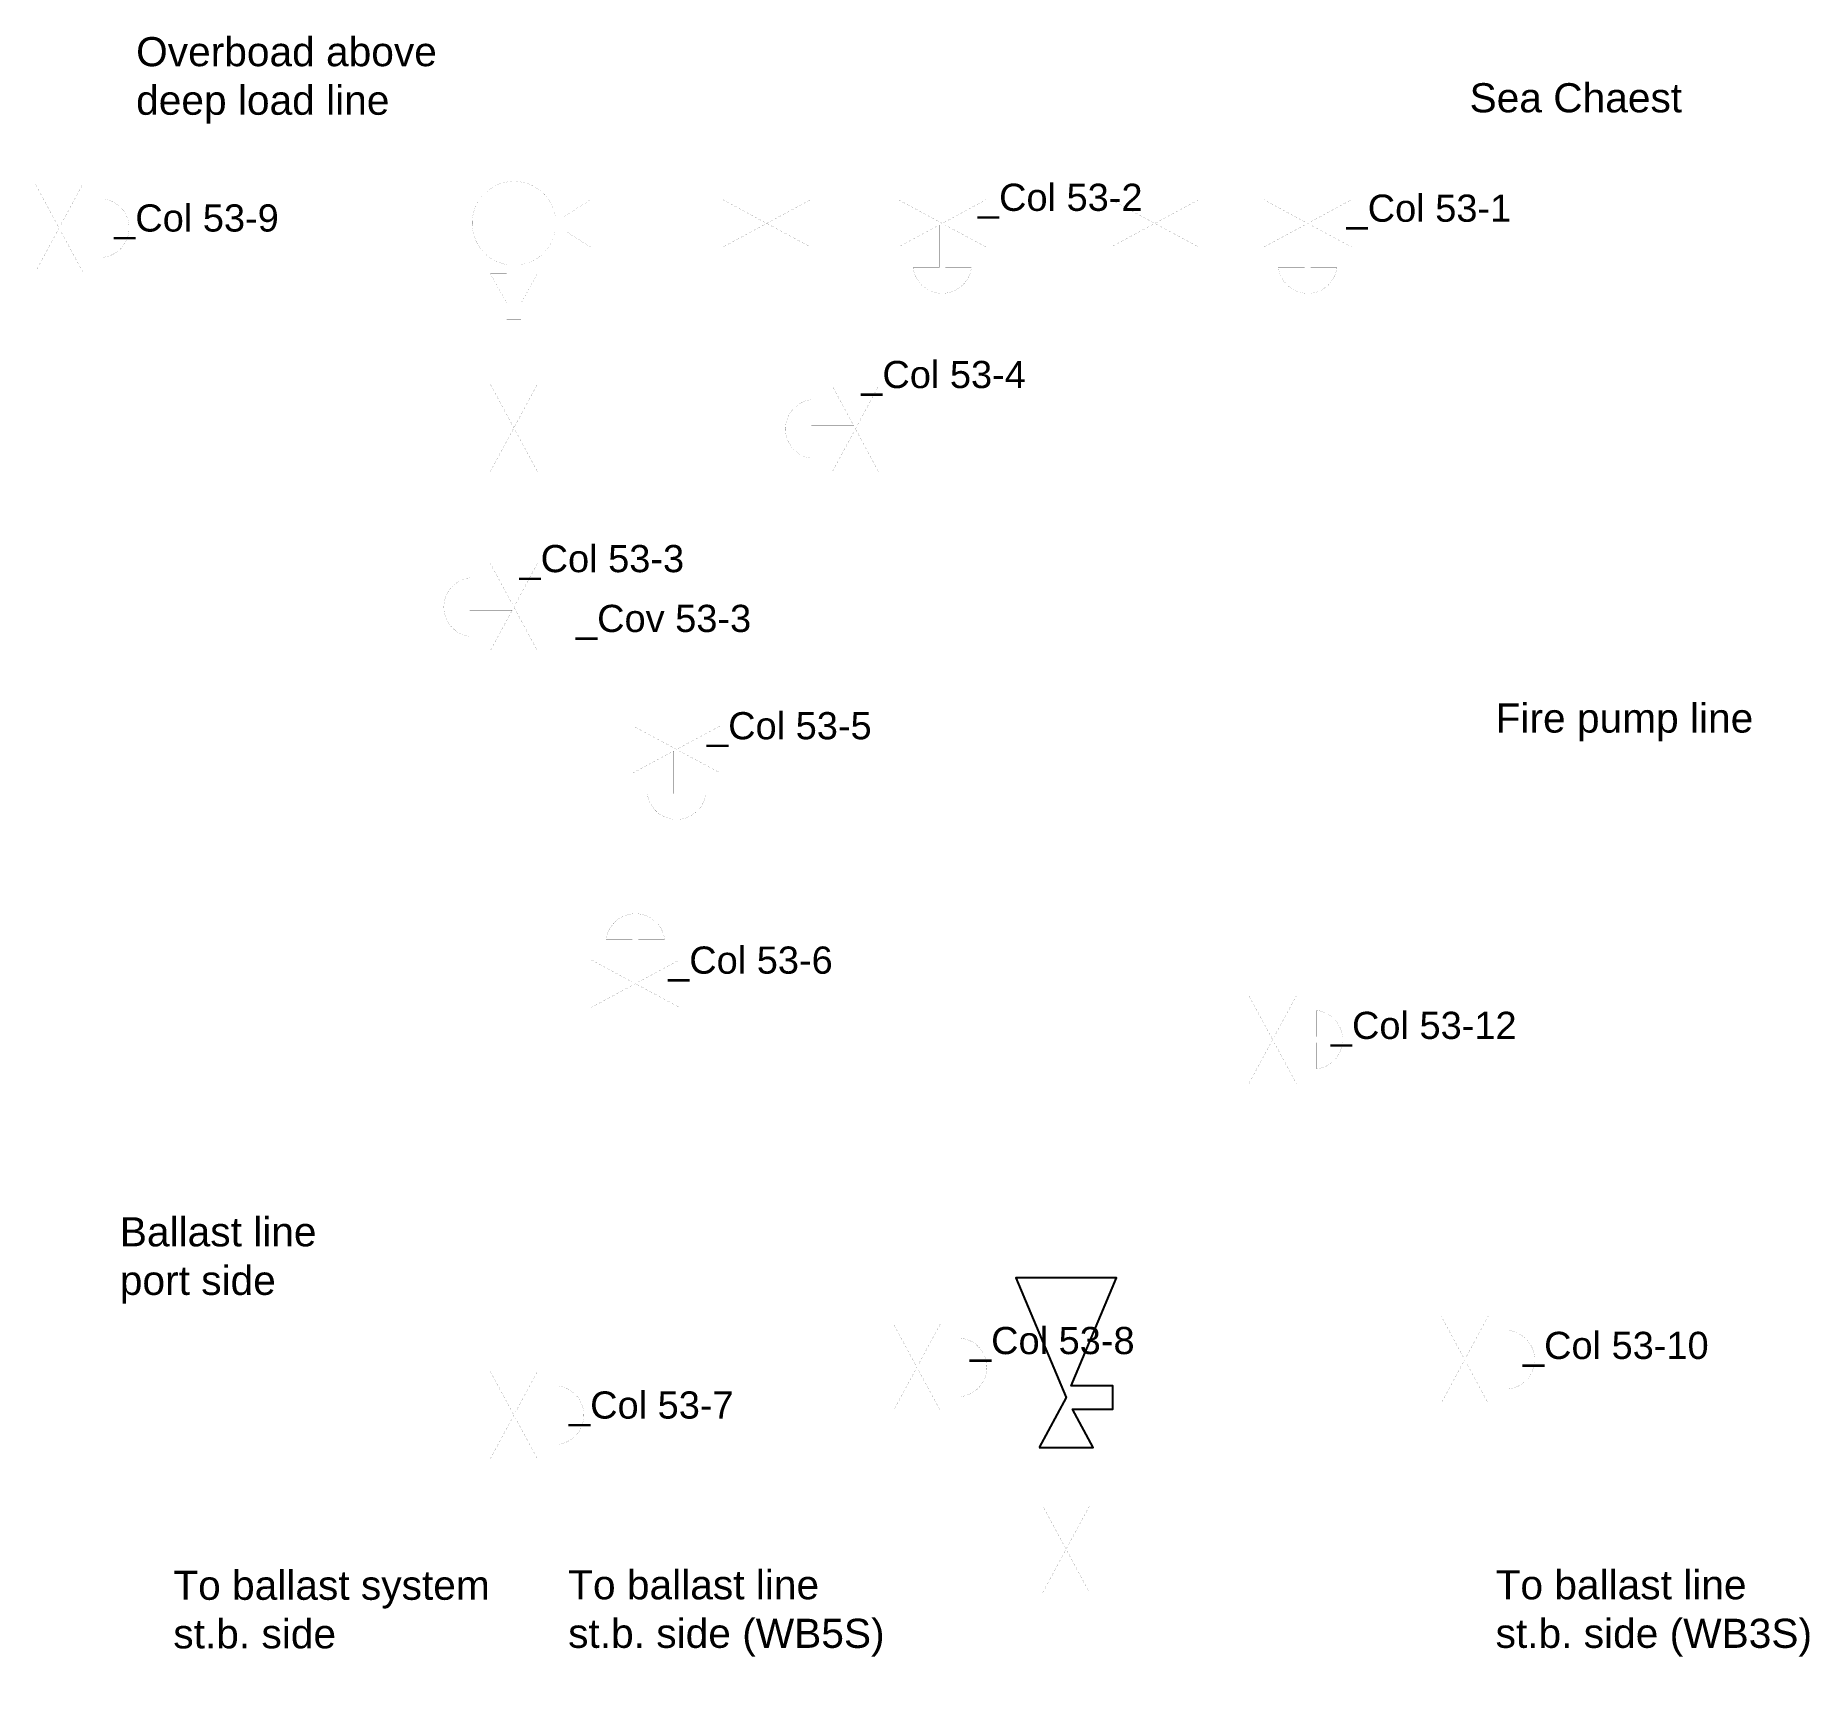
# Model space of a CAD drawing. Extents: x 128439 to 146716, y 124144 to 141106.
import ezdxf

# ---------------------------------------------------------------- set-up
doc = ezdxf.new("R2010")
doc.units = 0
doc.header["$MEASUREMENT"] = 0
for name, color, linetype in [('LAYER01', 7, 'CONTINUOUS'), ('Suction C', 201, 'CONTINUOUS'), ('Suction PS', 131, 'CONTINUOUS'), ('Suction SB', 211, 'CONTINUOUS'), ('Symboler', 42, 'CONTINUOUS'), ('TEKST', 7, 'CONTINUOUS')]:
    doc.layers.add(name, color=color, linetype=linetype)
doc.styles.add('ARIAL', font='ARIAL.TTF', dxfattribs={"height": 12})

msp = doc.modelspace()

# ---------------------------------------------------------------- linework, layer by layer
at = {"layer": 'LAYER01', "color": 7, "linetype": 'Continuous'}
msp.add_lwpolyline([(138780, 126566), (139335, 126566), (139122, 126959), (139537, 126959), (139537, 127199), (139108, 127199), (139575, 128313), (138540, 128313), (139057, 127079)], close=True, dxfattribs=at)
at = {"layer": 'Suction PS', "linetype": 'Continuous', "const_width": 0.3}
for points in [[(128682, 139573), (128682, 141027), (128682, 139573)], [(141996, 139171), (142869, 139171), (142869, 141027), (142869, 139171), (141996, 139171)], [(135524, 139171), (134253, 139171), (135524, 139171)], [(137331, 139171), (136423, 139171), (137331, 139171)], [(137331, 139171), (136887, 139171), (136887, 137505), (136887, 139171), (137331, 139171)], [(139522, 139171), (138231, 139171), (139522, 139171)], [(141097, 139171), (140421, 139171), (141097, 139171)], [(128682, 138673), (128682, 138117), (132291, 138117), (132291, 134204), (133368, 134204), (132291, 134204), (132291, 138117), (128682, 138117), (128682, 138673)], [(133368, 138185), (133368, 137515), (133368, 138185)], [(133368, 136616), (133368, 135669), (133368, 136616)], [(136887, 136605), (136887, 129048), (136887, 136605)], [(134594, 133754), (133368, 133754), (133368, 134770), (133368, 133754), (134594, 133754)], [(133368, 134770), (133368, 129174)], [(142903, 134020), (141185, 134020), (141185, 131214), (141185, 134020), (142903, 134020)], [(134170, 131341), (133368, 131341), (133368, 133754), (133368, 131341), (134170, 131341)], [(135494, 133754), (136887, 133754), (135494, 133754)], [(135070, 131341), (136740, 131341)], [(137024, 131341), (139057, 131341), (139057, 129174), (139057, 131341)], [(136887, 130571), (137520, 130571), (137520, 129174), (137520, 130571)], [(141185, 130315), (141185, 129174), (141185, 130315)], [(131507, 129048), (144622, 129048), (131507, 129048)], [(143181, 127918), (143181, 129048), (143181, 127918)], [(133368, 128958), (133368, 127347)], [(137520, 128958), (137520, 127840)], [(139057, 128958), (139057, 128313)], [(141185, 128958), (141185, 127199), (141185, 127079), (139537, 127079), (141185, 127079), (141185, 128958)], [(137520, 124144), (137520, 126941), (137520, 124144)], [(139057, 126566), (139057, 125966), (139057, 126566)], [(133368, 126448), (133368, 124144), (133368, 126448)], [(139057, 125067), (139057, 124940), (137520, 124940), (139057, 124940), (139057, 125067)]]:
    msp.add_lwpolyline(points, close=True, dxfattribs=at)
at = {"layer": 'Suction SB', "linetype": 'Continuous', "const_width": 0.3}
msp.add_lwpolyline([(143164, 127019), (143164, 124144), (143164, 127019)], close=True, dxfattribs=at)
at = {"layer": 'Symboler', "color": 42, "linetype": 'Continuous'}
for points in [[(128699, 139155, 0.84, 0.84, 0), (129137, 139155, 0.84, 0.84, 0), (129137, 139424, 0.84, 0.84, -0.884677), (129137, 138822, 0.84, 0.84, 0), (129137, 139092, 0.84, 0.84, 0), (128699, 139092, 0.84, 0.84, 0), (128925, 138673, 0, 0, 0), (128440, 138673, 0.84, 0.84, 0), (128682, 139123, 0.84, 0.84, 0), (128440, 139573, 0, 0, 0), (128925, 139573, 0.84, 0.84, 0)], [(135973, 139171, 0.84, 0.84, 0), (135524, 138929, 0, 0, 0), (135524, 139414, 0.84, 0.84, 0), (135973, 139171, 0.84, 0.84, 0), (136423, 139414, 0, 0, 0), (136423, 138929, 0.84, 0.84, 0), (135973, 139171, 0.84, 0.84, 0)], [(137812, 139154, 0.84, 0.84, 0), (137812, 138717, 0.84, 0.84, 0), (138082, 138717, 0.84, 0.84, -0.884677), (137480, 138717, 0.84, 0.84, 0), (137749, 138717, 0.84, 0.84, 0), (137749, 139154, 0.84, 0.84, 0), (137331, 138929, 0, 0, 0), (137331, 139414, 0.84, 0.84, 0), (137781, 139171, 0.84, 0.84, 0), (138231, 139414, 0, 0, 0), (138231, 138929, 0.84, 0.84, 0)], [(139971, 139171, 0.84, 0.84, 0), (139522, 138929, 0, 0, 0), (139522, 139414, 0.84, 0.84, 0), (139971, 139171, 0.84, 0.84, 0), (140421, 139414, 0, 0, 0), (140421, 138929, 0.84, 0.84, 0), (139971, 139171, 0.84, 0.84, 0)], [(141578, 139154, 0.84, 0.84, 0), (141578, 138717, 0.84, 0.84, 0), (141848, 138717, 0.84, 0.84, -0.884677), (141245, 138717, 0.84, 0.84, 0), (141515, 138717, 0.84, 0.84, 0), (141515, 139154, 0.84, 0.84, 0), (141097, 138929, 0, 0, 0), (141097, 139414, 0.84, 0.84, 0), (141546, 139171, 0.84, 0.84, 0), (141996, 139414, 0, 0, 0), (141996, 138929, 0.84, 0.84, 0)], [(133368, 137065, 0.84, 0.84, 0), (133125, 137515, 0, 0, 0), (133610, 137515, 0.84, 0.84, 0), (133368, 137065, 0.84, 0.84, 0), (133610, 136616, 0, 0, 0), (133125, 136616, 0.84, 0.84, 0), (133368, 137065, 0.84, 0.84, 0)], [(136870, 137023, 0.84, 0.84, 0), (136432, 137023, 0.84, 0.84, 0), (136432, 136754, 0.84, 0.84, -0.884677), (136432, 137356, 0.84, 0.84, 0), (136432, 137086, 0.84, 0.84, 0), (136870, 137086, 0.84, 0.84, 0), (136644, 137505, 0, 0, 0), (137129, 137505, 0.84, 0.84, 0), (136887, 137055, 0.84, 0.84, 0), (137129, 136605, 0, 0, 0), (136644, 136605, 0.84, 0.84, 0)], [(133351, 135188, 0.84, 0.84, 0), (132913, 135188, 0.84, 0.84, 0), (132913, 134918, 0.84, 0.84, -0.884677), (132913, 135521, 0.84, 0.84, 0), (132913, 135251, 0.84, 0.84, 0), (133351, 135251, 0.84, 0.84, 0), (133125, 135669, 0, 0, 0), (133610, 135669, 0.84, 0.84, 0), (133368, 135220, 0.84, 0.84, 0), (133610, 134770, 0, 0, 0), (133125, 134770, 0.84, 0.84, 0)], [(135075, 133737, 0.84, 0.84, 0), (135075, 133299, 0.84, 0.84, 0), (135345, 133299, 0.84, 0.84, -0.884677), (134743, 133299, 0.84, 0.84, 0), (135012, 133299, 0.84, 0.84, 0), (135012, 133737, 0.84, 0.84, 0), (134594, 133511, 0, 0, 0), (134594, 133996, 0.84, 0.84, 0), (135044, 133754, 0.84, 0.84, 0), (135494, 133996, 0, 0, 0), (135494, 133511, 0.84, 0.84, 0)], [(134588, 131358, 0.84, 0.84, 0), (134588, 131796, 0.84, 0.84, 0), (134319, 131796, 0.84, 0.84, -0.884677), (134921, 131796, 0.84, 0.84, 0), (134651, 131796, 0.84, 0.84, 0), (134651, 131358, 0.84, 0.84, 0), (135070, 131584, 0, 0, 0), (135070, 131099, 0.84, 0.84, 0), (134620, 131341, 0.84, 0.84, 0), (134170, 131099, 0, 0, 0), (134170, 131584, 0.84, 0.84, 0)], [(141202, 130796, 0.84, 0.84, 0), (141640, 130796, 0.84, 0.84, 0), (141640, 131066, 0.84, 0.84, -0.884677), (141640, 130463, 0.84, 0.84, 0), (141640, 130733, 0.84, 0.84, 0), (141202, 130733, 0.84, 0.84, 0), (141428, 130315, 0, 0, 0), (140942, 130315, 0.84, 0.84, 0), (141185, 130765, 0.84, 0.84, 0), (140942, 131214, 0, 0, 0), (141428, 131214, 0.84, 0.84, 0)], [(137537, 127422, 0.84, 0.84, 0), (137975, 127422, 0.84, 0.84, 0), (137975, 127691, 0.84, 0.84, -0.884677), (137975, 127089, 0.84, 0.84, 0), (137975, 127359, 0.84, 0.84, 0), (137537, 127359, 0.84, 0.84, 0), (137763, 126941, 0, 0, 0), (137277, 126941, 0.84, 0.84, 0), (137520, 127390, 0.84, 0.84, 0), (137277, 127840, 0, 0, 0), (137763, 127840, 0.84, 0.84, 0)], [(143181, 127500, 0.84, 0.84, 0), (143618, 127500, 0.84, 0.84, 0), (143618, 127770, 0.84, 0.84, -0.884677), (143618, 127167, 0.84, 0.84, 0), (143618, 127437, 0.84, 0.84, 0), (143181, 127437, 0.84, 0.84, 0), (143406, 127019, 0, 0, 0), (142921, 127019, 0.84, 0.84, 0), (143164, 127469, 0.84, 0.84, 0), (142921, 127918, 0, 0, 0), (143406, 127918, 0.84, 0.84, 0)], [(133385, 126929, 0.84, 0.84, 0), (133822, 126929, 0.84, 0.84, 0), (133822, 127199, 0.84, 0.84, -0.884677), (133822, 126596, 0.84, 0.84, 0), (133822, 126866, 0.84, 0.84, 0), (133385, 126866, 0.84, 0.84, 0), (133610, 126448, 0, 0, 0), (133125, 126448, 0.84, 0.84, 0), (133368, 126898, 0.84, 0.84, 0), (133125, 127347, 0, 0, 0), (133610, 127347, 0.84, 0.84, 0)], [(139057, 125517, 0.84, 0.84, 0), (138815, 125966, 0, 0, 0), (139300, 125966, 0.84, 0.84, 0), (139057, 125517, 0.84, 0.84, 0), (139300, 125067, 0, 0, 0), (138815, 125067, 0.84, 0.84, 0), (139057, 125517, 0.84, 0.84, 0)]]:
    msp.add_lwpolyline(points, format="xyseb", close=True, dxfattribs=at)
at = {"layer": 'Symboler', "linetype": 'Continuous', "const_width": 0.63}
msp.add_lwpolyline([(134253, 139097), (134253, 139245), (134156, 139245), (134156, 139414), (133892, 139245), (133795, 139245, 1.926208), (133294, 138747), (133294, 138652), (133125, 138652), (133294, 138352), (133294, 138185), (133442, 138185), (133442, 138350), (133610, 138651), (133442, 138651), (133442, 138747, 0.315826), (133795, 139097), (133891, 139097), (134155, 138929), (134155, 139097)], format="xyb", close=True, dxfattribs=at)

# ---------------------------------------------------------------- texts
at = {"layer": 'Suction C', "linetype": 'Continuous', "char_height": 300, "attachment_point": 1, "style": 'ARIAL'}
for s, insert, width in [('Overboad above deep load line', (129476, 141090), 4020.84), ('Sea Chaest', (143214, 140615), 3420.34), ('Fire pump line', (143482, 134227), 3405.87), ('Ballast line port side', (129308, 128936), 2243.82), ('To ballast system st.b. side', (129859, 125296), 4068.1), ('To ballast line  st.b. side (WB5S)', (133927, 125301), 3299.7), ('To ballast line st.b. side (WB3S)', (143482, 125301), 3405.87)]:
    msp.add_mtext(s, dxfattribs=dict(at, insert=insert, width=width))
at = {"layer": 'TEKST', "linetype": 'Continuous', "style": 'ARIAL'}
for s, p in [('_Col 53-2', (138149, 139300)), ('_Col 53-1', (141947, 139188)), ('_Col 53-9', (129250, 139087)), ('_Col 53-4', (136947, 137475)), ('_Col 53-3', (133426, 135579)), ('_Cov 53-3', (134008, 134963)), ('_Col 53-5', (135358, 133858)), ('_Col 53-6', (134957, 131444)), ('_Col 53-12', (141785, 130772)), ('_Col 53-8', (138067, 127526)), ('_Col 53-10', (143764, 127476)), ('_Col 53-7', (133936, 126862))]:
    msp.add_text(s, height=280, dxfattribs=at).set_placement(p)

doc.saveas('drawing.dxf')
